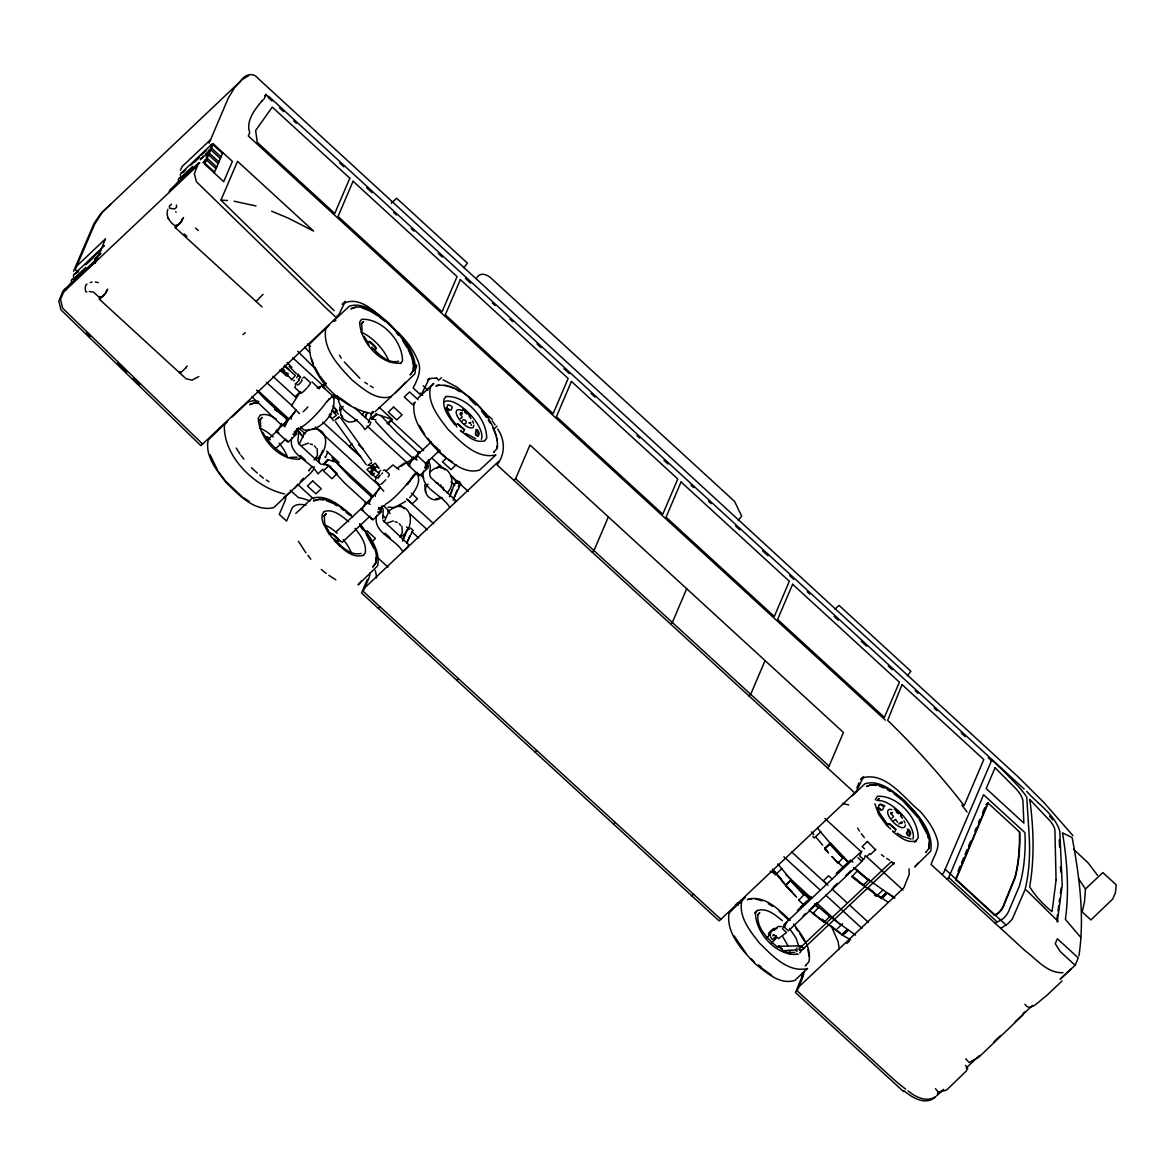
<?xml version="1.0" encoding="UTF-8"?>
<svg xmlns="http://www.w3.org/2000/svg" width="1175" height="1175" viewBox="0 0 1175 1175"><rect width="100%" height="100%" fill="white"/><g stroke="black" fill="none" stroke-linecap="round" stroke-linejoin="round"><path stroke-width="1.5" d="M1080.838 937.474L1065.402 919.379A671.542 273.114 46.6 0 0 1062.464 832.869L1072.173 837.584C1079.37 876.344 1084.819 916.676 1078.929 955.907M339.648 410.736L339.81 406.932M424.63 484.702L425.702 492.237M789.571 954.115L789.747 950.457M283.924 369.332L285.084 372.504L288.242 373.488M802.378 972.915L801.512 977.864L795.475 992.508L903.619 1091.648M804.082 971.284L803.23 976.234L797.193 990.877L891.502 1077.358A80.385 32.694 46.6 0 0 905.719 1089.122M862.729 859.351L861.907 861.378L788.381 930.82L784.371 927.148L784.65 923.888L786.824 922.434M291.899 437.526C287.302 454.975 310.861 460.806 317.926 473.892L322.919 469.178M338.503 396.621C336.814 411.705 358.346 417.301 364.823 429.595L369.817 424.895L370.83 422.574L354.938 407.989M376.705 515.296C372.108 532.73 395.667 538.561 402.746 551.663L407.74 546.933L408.694 544.657L383.035 520.363M423.617 471.013C419.02 488.447 442.578 494.278 449.643 507.365M382.742 518.689L383.314 509.686L381.831 506.822M376.162 557.42L375.545 563.251L372.71 567.084L376.117 562.707C378.468 548.049 368.142 535.08 359.565 524.285M413.057 369.64L413.527 365.278L411.896 357.846M928.661 848.556L929.278 842.739M365.337 417.169L366.864 412.454M403.245 539.222L406.741 529.881M450.157 494.939L454.299 484.041L455.503 482.91L458.867 483.498L459.557 486.612L454.402 497.025M457.06 490.166L453.109 500.359M770.712 936.901L772.269 939.545L774.266 938.634L774.384 937.342M796.812 951.544L796.944 950.457M298.465 375.457L297.951 373.973M1056.824 919.746L1057.544 914.458M1058.014 910.933L1058.734 905.631M1059.204 902.106L1059.688 898.581M1060.408 893.294L1061.113 888.006M1057.236 922.169L1062.215 885.436L1059.777 831.122C1054.607 814.275 1037.936 804.053 1026.671 791.377M291.121 419.255L291.459 416.861L295.894 409.884M375.236 496.393L375.574 493.999L380.01 487.023M369.831 472.042L371.697 474.524M314.063 466.563L313.593 469.574L310.332 473.437L294.117 488.594L297.392 484.732M891.208 813.717L890.797 812.41M901.431 822.133L900.843 823.513L902.312 822.118M414.202 402.438C410.971 422.706 427.568 439.817 440.449 453.388C451.244 462.039 464.83 474.656 479.767 470L495.968 454.857C476.683 459.601 460.468 441.609 448.013 429.345C438.892 417.507 427.083 403.26 430.403 387.295L433.707 383.432L417.507 398.575M496.775 448.688L497.201 445.898M1024.997 889.813L1012.292 919.1L1007.886 923.785L1000.733 928.382M1025.217 888.843L1025.76 886.611A544.627 221.488 46.6 0 0 1029.094 834.5L1026.759 797.135A36.249 14.746 46.6 0 0 1018.24 786.295A195.314 79.43 46.6 0 0 991.817 759.917L968.714 814.113M167.878 209.356C165.058 216.362 170.463 222.986 176.132 226.555L180.862 222.09L182.654 218.433M874.876 893.191L874.376 894.821L876.271 896.305L882.866 890.062M299.287 444.238L304.34 433.061L309.554 429.418M384.093 522.008L389.145 510.817L394.374 507.189M286.553 440.067L286.597 441.139L287.743 441.168M293.236 433.751L293.28 434.823L294.426 434.853L296.585 429.8M324.447 387.427L324.506 388.499L325.651 388.528M333.494 395.725L333.553 396.798L334.699 396.827M372.358 471.351L372.46 473.378L374.619 473.437M371.359 517.837L371.418 518.895L372.563 518.939M378.042 511.522L378.1 512.579L379.231 512.623L382.11 505.896M418.315 473.496L418.359 474.568L419.504 474.597M380.612 470.279L378.482 472.761M947.035 879.135L948.754 877.519L983.563 794.726L1024.953 832.664A519.409 211.236 46.6 0 1 1019.445 885.921L1008.884 910.698A117.383 47.734 46.6 0 1 1001.1 920.025L995.078 923.197M958.036 871.13L960.137 866.137M961.547 862.803L963.647 857.794M965.057 854.46L967.157 849.466M968.553 846.132L970.653 841.124M974.868 831.122L976.263 827.802M978.364 822.794L979.774 819.46M982.579 812.792L984.679 807.798M987.793 802.833L955.554 879.517L994.579 915.296L997.457 913.959A109.951 44.709 46.6 0 0 1003.714 905.91L1015.259 877.475A511.83 208.151 46.6 0 0 1019.768 833.721L1019.709 832.106L987.793 802.833L986.075 804.464M955.877 879.811L988.131 803.142M73.54 271.219L94.073 223.426L100.58 213.806L110.538 204.318M69.134 286.083A12.47 5.067 46.6 0 1 71.704 283.674L72.072 282.822M73.511 279.444L74.231 277.741M95.19 263.112L105.544 238.848M168.803 192.715L170.067 189.792L198.663 162.796M180.509 170.184L182.037 166.615L210.633 139.605M176.118 185.062A12.47 5.067 46.6 0 1 178.688 182.654L179.055 181.802M180.495 178.424L181.214 176.72M198.487 163.163L194.33 173.812L196.489 181.787L327.752 309.686L336.461 317.676L337.475 315.282M209.106 143.188L228.288 98.083L234.368 88.022L240.067 81.633M204.656 164.192L213.321 143.864L232.386 161.342L223.705 181.67L204.656 164.192A12.47 5.067 46.6 0 1 206.829 159.11A12.47 5.067 46.6 0 1 208.988 154.028A12.47 5.067 46.6 0 1 211.162 148.946A12.47 5.067 46.6 0 1 213.321 143.864M214.188 172.931L222.853 152.603M334.126 310.626L220.959 200.176L237.526 161.328L313.637 231.108L288.007 218.007L271.631 211.177M264.111 98.92L266.167 94.117M322.582 450.568L318.631 459.836L319.321 462.965M318.366 461.834L320.261 457.398M327.825 451.978L325.446 457.545L324.961 456.752M332.466 460.541L333.744 460.571L332.011 457.339M365.278 417.536L367.173 413.101M368.304 422.589L371.447 415.201M372.916 470.044L375.104 467.033M379.789 475.478L377.851 478.152L379.863 475.346M422.148 393.052L429.33 378.306L427.612 379.922L431.607 378.277L436.806 378.218M367.217 579.642L361.533 592.993L719.144 920.906L856.443 791.274L863.61 776.513L860.408 779.539M427.289 461.804L424.762 467.738L425.614 468.517L429.272 461.026L428.39 459.822M402.54 541.073L405.698 533.685M406.829 543.188L409.987 535.785M412.645 530.909L407.49 541.322M449.452 496.775L452.61 489.387M513.886 480.369L515.605 478.739L529.984 445.031L843.444 732.451L829.065 766.173L827.347 767.789M608.356 516.883L593.962 550.605L592.259 552.221M686.714 588.734L672.335 622.456L670.617 624.072M765.072 660.6L750.693 694.308L748.989 695.938M770.095 934.522L771.549 931.099L775.059 929.513M772.827 935.888L773.444 934.448M784.65 923.888L782.535 928.867L786.545 932.553L778.364 938.59L773.87 934.654M784.371 927.148L786.486 922.184L860.027 852.727M803.935 948.71L800.792 945.816L778.393 946.316L783.211 950.751L796.856 949.797M856.854 787.882L858.984 782.873M795.872 950.619L797.032 947.902M891.091 861.921L799.323 948.578L800.689 950.751L801.086 949.797M861.818 851.023L859.689 856.002L863.713 859.689L865.123 856.369M968.376 814.877L943.657 872.849L941.939 874.464M938.663 1091.56L937.356 1094.645L941.351 1090.929M1085.45 888.976L1084.496 901.798L1082.234 912.006L1090.899 919.952L1112.74 898.993L1115.413 892.721L1116.25 884.863L1102.84 872.57L1085.45 888.976L1078.562 878.753M1075.066 965.395L1078.268 957.919L1057.353 938.737L1055.253 943.672L1060.203 951.559L1075.14 965.263L1060.349 978.922M295.659 383.535L295.336 384.284L299.331 380.083M375.398 477.358L379.407 473.158L372.651 469.119L370.992 471.131L371.271 472.776L375.398 477.358L375.721 476.609M454.637 502.665L455.636 500.344L430.887 477.623C427.553 473.114 432.723 466.901 428.758 462.495M295.512 385.752L294.675 387.456L300.565 392.861M824.498 921.846L821.736 919.555L841.829 934.771L846.955 929.851L841.829 934.771M863.463 885.01L853.711 877.108M772.9 869.559L785.62 885.48L786.266 884.261M785.62 885.48L791.333 879.487M824.747 848.306L827.2 850.906M802.687 903.869L798.838 900.212L799.279 899.389M848.644 862.259L830.27 842.666M804.816 893.72L798.838 900.212M838.451 862.171L837.79 863.405L843.768 856.913M813.599 912.373L812.938 913.607L823.748 921.978M818.887 907.144L812.938 913.607L809.09 909.949M830.064 916.148L824.321 922.199M862.7 885.172L851.875 876.8L852.316 875.977M857.838 870.337L851.875 876.8M885.832 893.176L880.765 897.95L863.258 885.377L863.933 884.114M869.001 879.326L863.258 885.377M848.277 929.66L842.725 935.344L850.582 939.765M879.091 896.026L881.661 898.537L867.649 888.153M99.655 297.172L99.376 299.228L186.105 378.791L191.98 380.157L198.81 376.558M100.433 296.511C98.759 301.05 107.248 292.443 106.778 290.063M175.516 225.527L175.251 227.583L262.054 306.91M176.309 224.866L176.132 226.555M880.839 897.832L885.906 893.044M362.282 415.172L363.956 412.058M447.087 492.942C459.924 480.296 444.738 457.648 430.226 471.821M296.452 373.709L289.035 366.306M327.399 401.6L329.088 398.663M413.203 475.802L407.167 484.555M414.775 473.628L407.549 484.364M1023.072 1014.877L979.069 1056.957L969.14 1062.567L965.747 1058.793M365.645 502.019L362.106 510.067L363.516 510.64M413.086 493.397C416.449 488.036 420.562 481.544 417.727 475.067L415.495 473.026M296.688 377.762L298.538 374.737M376.264 477.858L375.016 480.795L379.569 484.967M381.772 474.098L382.477 472.938M281.882 368.495L283.131 371.168L291.782 379.349M185.885 367.848L187.148 365.998M263.009 294.367L256.062 301.564M300.33 391.73L291.62 405.595L299.449 413.585M343.276 406.403C334.846 414.305 348.108 427.421 356.333 419.651M315.252 458.661L317.485 455.048L317.162 448.571M428.082 484.173C419.666 492.061 432.914 505.191 441.139 497.422M400.073 536.432L402.291 532.818L401.982 526.341M260.057 415.451L258.265 418.065C258.941 437.541 279.18 461.143 299.419 458.97M361.415 319.556L359.623 322.17C360.299 341.661 380.524 365.249 400.778 363.09M324.036 511.712L322.244 514.327L321.921 518.248L323.081 523.198L329.441 534.831M875.199 799.793L876.991 797.179M312.124 466.446L308.731 470.822L309.304 470.279M412.91 371.109L410.075 374.942L413.482 370.566C415.686 351.325 400.205 335.389 387.75 322.655C377.836 315.017 364.191 302.327 350.958 308.79L355.805 307.204M186.179 367.511L180.245 373.18M330.865 466.519L322.817 463.978L323.463 464.566L327.575 459.498L338.841 463.067M295.204 411.72L283.572 424.733M380.45 487.508L370.977 498.42M406.756 484.629L417.242 472.306M361.371 580.993L358.111 584.856L377.586 565.836C380.832 549.856 369.023 535.638 359.888 523.815M917.998 863.126L914.737 866.974L930.717 851.141C933.861 830.872 917.176 813.834 904.265 800.322C893.441 791.715 879.811 779.143 864.888 783.828L852.183 795.813M299.111 459.366L301.138 456.972M400.455 363.486L402.496 361.092C402.687 341.205 381.89 318.19 361.606 319.321M469.824 423.235L470.837 422.383M363.09 555.628L365.131 553.234C367.099 543.863 360.461 535.359 355.041 528.383M484.643 440.669L486.685 438.275C486.876 418.403 466.078 395.387 445.795 396.518M877.373 800.616L879.208 798.457L877.093 800.454M892.545 812.483L891.076 813.878M897.627 822.265L895.614 819.386L893.632 820.782M916.118 840.419L918.16 838.01C918.351 818.138 897.553 795.123 877.27 796.253M329.029 325.152L325.725 329.015C322.493 349.269 339.09 366.394 351.971 379.951C362.767 388.617 376.353 401.233 391.29 396.577L375.089 411.72M446.118 396.489L444.077 398.868C442.02 408.768 449.335 417.595 454.989 424.924M757.523 910.273L755.481 912.652C755.246 932.495 775.985 955.51 796.239 954.394M413.336 456.825L409.047 465.726L410.457 466.299M329.338 399.544L333.127 395.182M409.664 497.613L411.573 495.409M281.618 423.367L277.285 432.297L278.695 432.87M774.722 872.041L773.796 873.04L775.265 874.876L781.874 868.648M385.738 471.19L392.979 464.933L398.957 469.589M291.4 379.966L295.366 375.501L286.274 367.584L283.586 366.453M866.93 856.56L869.764 853.593M262.348 100.565C255.181 108.937 245.546 120.849 249.746 132.613L248.307 135.977L885.362 720.128M366.629 502.944L369.817 499.669M884.848 895.409L881.661 898.537L886.728 893.764M298.406 379.687L300.55 377.204L298.068 375.31M241.786 80.003L102.475 212.014L94.602 224.322L75.244 269.589L77.947 272.071M76.772 266.02L105.368 239.01M74.216 274.157L104.531 245.531M181.2 173.122L211.515 144.51M78.681 271.028L76.037 273.511A12.47 5.067 46.6 0 0 73.878 278.593A12.47 5.067 46.6 0 0 71.704 283.674M85.261 264.801L101.079 249.878M183.021 172.49L185.65 169.993M190.923 165.029L196.196 160.05M201.468 155.071L206.741 150.092M86.245 264.375L92.796 258.206M194.536 162.121L199.779 157.171M211.559 146.053L212.969 144.716L222.486 153.455M73.878 278.593L85.731 267.401M94.955 258.691L100.227 253.712M178.688 182.654A12.47 5.067 46.6 0 1 180.847 177.572L192.715 166.365M200.617 158.904L203.246 156.422M205.889 153.925L211.162 148.946M74.921 278.123L77.535 275.64M94.558 259.572L101.094 253.389M181.89 177.087L184.519 174.62M200.22 159.785L206.771 153.602M209.385 151.134L210.795 149.798L220.327 158.537M97.554 258.192L62.995 290.901L58.838 301.167L60.924 309.803L200.881 445.692L338.18 316.046L345.347 301.299L342.145 304.325C362.62 291.679 384.901 322.949 398.178 332.334C406.08 340.265 413.115 349.313 417.404 359.726C422.427 369.229 417.712 379.349 413.13 387.97L420.43 394.668M80.928 274.965L92.781 263.773M187.912 173.944L199.765 162.737M63.538 292.12L197.4 165.719M202.864 162.84L206.829 159.11M391.304 203.275L396.636 198.237L467.415 263.141L463.89 267.709M288.154 374.987L286.891 376.176L279.738 369.861M361.107 323.845L363.56 321.539L361.724 323.683L362.032 331.394M258.529 420.885L262.201 417.419L260.365 419.578L260.674 427.274M295.219 396.636L300.565 391.598M322.728 386.81L326.415 383.329M267.929 439.582L278.534 429.58M275.214 449.085L285.819 439.068M337.357 395.652L334.904 397.958L321.877 386.046L317.191 387.926M333.994 412.689L336.608 410.222L334.332 408.151M476.272 278.71C479.929 270.926 488.124 274.818 492.34 279.298L734.537 501.373L741.66 516.089L738.194 520.584M370.786 414.569L373.327 412.161M372.093 418.138L375.912 414.525M376.455 414.525L371.711 419.005L371.065 418.418L376.455 414.525L375.809 413.923L392.538 419.578L387.823 424.028L387.177 423.499L391.921 419.02L379.202 407.373M352.074 443.798L349.401 446.309L357.905 454.108M415.421 402.261L412.748 404.773L404.244 396.974L409.576 391.936L418.094 399.735M441.433 377.689L438.76 380.215L436.336 377.983M323.742 515.987L326.18 513.681L324.344 515.84L324.667 523.551L330.072 533.935M461.07 412.748C457.148 414.158 465.491 416.538 460.438 418.52M462.098 412.454L460.629 413.835L462.392 413.791M336.153 531.732L370.61 500.007M431.21 441.976L415.142 456.884M462.172 421.047C463.655 417.096 468.81 422.794 464.698 423.911M369.934 516.207L342.101 542.483L334.846 536.108M425.232 463.993L439.817 450.216M446.485 458.044L442.49 461.834L450.994 469.633L456.326 464.595M436.63 468.252L439.847 465.212M371.476 542.262L375.471 538.488L366.967 530.689M494.337 428.699L497.01 426.173M455.019 483.557L457.604 481.104L459.616 481.706L460.864 484.1L458.279 486.553M364.764 587.794L498.626 461.393M378.321 608.386L380.039 606.77M456.678 680.237L458.397 678.621M535.051 752.103L536.755 750.472M835.014 609.135L839.009 605.36L910.889 671.263L907.35 675.831M613.409 823.954L615.127 822.338M691.781 895.805L693.485 894.19M820.84 831.812L814.231 838.054L812.762 836.203M829.623 843.885L824.556 848.658L829.814 843.518L847.131 861.451M824.821 848.938L828.419 852.756L824.821 848.938L829.888 844.149L843.062 858.235L829.888 844.149M757.478 914.826L759.784 912.637L757.948 914.796C756.406 928.382 768.332 939.398 777.879 947.402M891.913 818.255L893.558 816.478L891.37 813.996M867.429 841.55L862.098 846.587L864.521 848.82M774.178 929.777L778.056 926.502L781.595 926.546M811.543 896.863L797.443 910.449M800.895 907.144L807.548 900.873M850.274 860.57L836.174 873.877L850.48 860.1L852.786 862.215M774.898 938.942L776.337 937.591M898.802 824.027L900.491 822.573L901.857 823.293M803.024 915.942L805.58 913.518M810.706 908.716L817.11 902.635M833.104 887.36L837.099 883.571M845.648 875.713L850.979 870.69M870.602 854.387L875.933 849.349M801.203 950.81L894.293 862.891M799.676 952.954L800.483 952.191M837.232 928.779L842.519 923.785M798.559 987.162L903.839 887.757L909.156 874.553L909.068 868.854M846.808 943.466L849.466 940.969M1023.102 1013.599L1024.967 1011.837M936.989 1095.57L943.628 1089.313M966.144 1068.046L979.407 1055.532M993.977 1041.755L1000.615 1035.498M1015.185 1021.736L1032.414 1005.462M1060.247 979.186L1070.851 969.169M1062.068 980.993L1045.779 996.371C1040.418 999.558 1029.976 1013.07 1024.938 1004.214M324.814 464.022L323.83 463.714L327.649 460.101M323.463 464.566L328.222 460.086L327.575 459.498M373.885 466.24L372.211 468.252L372.504 469.912M747.329 899.844L747.902 899.301C764.602 894.939 779.201 909.847 790.217 920.495M754.673 912.96L756.568 911.168M766.864 937.782L770.051 934.771M770.888 943.466L775.265 939.354L776.249 935.697M914.649 842.299L916.485 840.58C907.717 844.193 899.183 836.468 892.648 831.489M805.859 965.351L805.286 965.894L808.914 961.782C811.925 947.549 801.703 934.683 793.507 924.108M926.399 851.86L925.827 852.404L929.234 848.027C931.422 828.786 915.883 812.894 903.399 800.204C893.441 792.582 879.752 779.95 866.504 786.442L871.351 784.841L876.271 785.414M327.781 326.312L309.524 344.157C308.188 375.53 340.148 406.903 369.67 413.145M231.783 417.228L247.998 402.056L253.389 400.631L258.75 401.468M370.742 413.541L373.033 411.397M395.476 392.7L414.951 373.694C418.109 353.425 401.498 336.344 388.617 322.772C377.836 314.136 364.265 301.52 349.342 306.176L333.142 321.333L335.844 320.628M289.931 492.457L273.731 507.6C254.446 512.344 238.231 494.367 225.776 482.088C216.655 470.264 204.847 456.003 208.181 440.038L227.671 421.032L224.381 424.895C223.044 456.267 254.99 487.64 284.526 493.882M295.777 513.49L311.977 498.332C326.9 493.662 340.471 506.293 351.252 514.929M494.293 451.729L493.72 452.272L497.348 448.145C499.683 421.105 464.287 381.684 436.527 385.488L435.954 386.017L439.303 385.15M261.482 101.373L263.259 99.728M791.935 891.605L785.811 885.113L790.687 880.692M240.229 81.472C244.503 74.48 252.963 71.631 258.382 78.681L1018.593 777.292L1044.296 802.951L1072.995 835.66M845.368 932.744L847.792 930.571M397.223 468.311L403.994 463.303L406.007 463.185M935.285 1097.2C925.298 1105.66 912.285 1097.773 904.001 1090.738M335.022 420.062L339.223 416.934L337.372 418.432M371.271 463.112C373.474 461.129 365.396 467.312 368.759 465.006M297.848 375.603L298.494 375.075L300.198 376.705M242.873 334.64L245.296 332.657M242.344 79.562L248.645 75.67M99.537 299.184L105.442 293.559L107.674 289.123M371.256 470.925L376.969 466.49L378.923 468.384L375.31 463.17L372.137 465.359L376.117 470.22M374.149 473.701L372.137 475.17L366.952 469.413L370.11 467.195L372.783 471.043M370.992 413.938L373.694 411.984M405.801 501.255L394.418 507.703L388.058 507.101M317.896 388.352L325.593 383.593M400.895 466.284L412.396 458.984M935.961 1096.466C926.781 1102.796 915.575 1097.2 908.113 1090.855M418.285 452.155L419.343 451.538L420.224 452.728M428.522 461.555L428.023 461.217M175.339 227.583L181.288 221.972L183.55 217.493M294.014 432.121L301.05 427.891M378.13 509.26L385.165 505.015M302.489 378.086L304.207 376.984L310.597 382.742A7.329 1.175 -47.5 0 1 307.791 387.045M372.137 465.359L373.048 464.771M338.194 414.232L335.639 410.354M286.568 418.682L287.552 418.124L288.463 419.299L284.82 426.76L283.968 425.982L286.862 418.961L288.228 419.475L287.493 419.842L265.403 399.515L256.576 390.159M371.388 496.438L373.209 496.658M302.195 445.398L308.511 443.107M387.001 523.169L393.317 520.877M861.907 778.144C885.553 770.565 904.618 799.103 920.04 811.279C927.192 819.254 933.67 828.213 936.886 838.524C940.573 847.733 933.684 856.105 931.055 864.477L1025.364 950.957C1036.717 959.358 1047.601 973.605 1062.978 972.65M86.906 292.032C84.718 293.309 84.512 284.365 86.965 284.086M285.804 422.251L275.89 431.049L288.051 442.211L296.629 434.104L296.526 432.077M93.398 262.201L95.175 262.921M301.667 379.731C303.826 379.437 297.951 386.105 297.04 384.945M383.373 470.499L384.695 469.883L389.248 474.068M355.012 420.87L357.45 419.857M313.931 459.866C328.222 455.577 331.409 427.113 312.139 428.846M442.255 497.627L435.734 498.846M399.955 537.137C414.055 531.526 415.039 503.385 395.593 506.689M293.486 380.744L294.558 380.362M417.125 460.012L415.715 459.44L418.814 452.155L418.976 452.933M370.184 504.325L368.788 503.752L371.858 496.496L371.961 497.289M363.398 555.232C351.942 559.05 341.793 547.844 334.214 540.706M994.241 914.987L997.134 913.651A109.951 44.709 46.6 0 0 1003.377 905.617L1014.921 877.167A511.83 208.151 46.6 0 0 1019.445 833.428L1019.386 831.812M265.315 94.925L268.899 96.512L1024.218 789.101M398.516 361.268C387.75 363.956 378.629 353.954 371.638 347.124M260.248 415.201C265.741 413.012 271.557 416.038 276.169 418.961M297.157 457.163L290.122 457.354M468.796 422.897L470.015 423.264M324.241 511.478C333.509 508.555 341.984 516.339 348.725 521.7M361.151 553.425C350.37 556.113 341.264 546.111 334.273 539.266M749.018 899.389L752.367 898.508M757.846 910.434C767.113 907.511 775.588 915.296 782.33 920.657M794.755 952.382L787.72 952.572L782.991 950.604M484.702 440.728C475.449 443.621 467.018 435.808 460.336 430.432M331.585 414.569L329.514 414.202M90.225 282.529L91.973 282.132M89.256 291.517L93.574 292.164L100.257 298.2M220.959 200.176L227.451 200.484M264.874 95.645L265.697 95.807M258.28 402.937L255.019 402.555L249.599 404.67L254.446 403.084L257.707 403.48M323.331 499.933L318.425 499.36L313.593 500.932C327.942 494.411 342.498 508.349 352.72 517.147M171.565 204.215L169.362 206.036L169.597 208.225L174.678 209.003L176.647 207.138L176.412 205.023M95.322 281.956L98.289 282.632M911.154 839.009L902.415 836.424L897.303 833.222M755.701 899.007L762.164 900.828M444.312 385.224L447.631 385.723M234.207 201.233L256.003 205.963M842.504 803.436L848.688 804.963M737.224 902.841L740.221 903.413M735.521 904.456L738.502 905.029M285.76 374.972L281.53 370.742M371.065 418.418L375.897 419.945M323.83 463.714L329.015 465.359M879.458 786.222L884.129 788.058M362.326 307.982L370.096 311.067L378.57 316.266M442.99 379.745L457.266 387.265L471.586 399.647M326.503 500.756L332.731 503.223M770.154 871.263L777.013 874.347M776.998 928.632L773.444 928.514L769.052 932.642L768.435 934.096L770.08 935.594M329.543 416.582L330.762 417.096M475.669 438.672L465.829 433.487M449.188 386.384L453.888 388.367M894.043 863.933L891.575 861.672M798.927 949.547L800.616 951.089M796.547 953.703L798.148 954.497M440.742 467.121L441.036 468.061M887.11 789.541L889.945 791.26M274.965 409.884L277.785 411.603M334.141 504.09L336.961 505.823M285.393 455.386C275.919 449.981 268.106 441.815 262.803 432.297M886.743 858.426L889.578 860.203M768.288 903.692L772.533 906.366M305.427 460.203L300.286 455.489M390.247 537.974L385.092 533.259M455.445 389.028L459.675 391.716M364.749 382.301L367.569 384.093M370.389 385.87L373.195 387.647M275.038 409.15L287.258 418.653M266.211 479.973L269.031 481.75M894.601 898.17L868.751 879.811L855.047 868.34M328.794 575.339L335.83 579.804M887.213 892.853L894.733 897.685M771.652 975.191L758.154 965.483M448.072 459.087L452.346 461.893M350.517 405.478L339.722 397.693M243.46 497.627L249.173 501.358M881.896 898.111L887.889 902.077M855.503 935.094L829.8 916.618L814.818 903.928M867.884 887.712L873.495 891.869M830.343 925.562L840.154 932.832M66.343 289.726L64.713 289.285L60.557 299.537L62.642 308.188L202.599 444.077M1073.553 849.29L1087.947 862.7L1097.553 875.316M894.19 793.845L902.826 800.748L918.189 817.815M853.432 877.49L862.803 884.981M813.144 913.225L823.851 921.788M379.804 317.25L384.724 321.216M341.205 508.408L343.658 510.391M346.126 512.373L349.812 515.34M857.383 871.189L868.516 880.266L853.535 867.547M821.957 919.144L824.747 921.391M881.485 854.651L883.923 856.648M779.025 911.139L788.498 919.849M470 399.427L475.86 404.964M359.873 378.277L344.246 361.944M257.31 473.158L251.435 467.621M259.734 475.17L263.391 478.181M321.289 569.42L326.165 573.444M451.038 481.956L454.96 485.231M331.952 410.134L335.521 412.601L337.093 410.633L332.922 405.918M758.727 964.939L761.18 967.01M440.728 452.874L445.619 457.016M242.035 496.687L225.497 481.03L218.638 472.027M466.886 413.012C454.211 401.292 476.213 419.989 468.854 414.951M898.346 812.748C886.303 801.732 905.954 817.976 900.74 815.068M888.697 827.215L890.841 829.036M268.047 97.334L272.101 101.05M279.606 107.924L283.616 111.61M293.721 120.863L296.423 123.346M339.663 162.987L343.717 166.718M366.688 187.78L372.093 192.729M393.713 212.558L396.416 215.025M411.279 228.655L413.982 231.137M438.29 253.433L442.343 257.149M465.315 278.225L470.72 283.175M492.34 303.003L495.042 305.471M509.906 319.101L512.608 321.583M536.931 343.878L540.985 347.594M563.956 368.671L569.361 373.621M590.981 393.449L595.035 397.165M636.923 435.572L639.626 438.04M663.948 460.35L668.002 464.066M690.973 485.128L693.676 487.61M708.54 501.24L711.242 503.708M735.565 526.018L739.618 529.734M762.59 550.796L767.98 555.746M789.6 575.574L793.654 579.29M807.166 591.686L809.869 594.153M834.191 616.464L838.245 620.18M861.216 641.242L866.621 646.191M888.241 666.019L892.295 669.735M915.266 690.797L917.969 693.279M934.184 708.143L936.886 710.625M961.209 732.921L965.263 736.637M988.234 757.699L992.288 761.415M1058.102 921.362L1026.289 890.048M211.515 148.109L221.047 156.833M209.356 153.176L218.888 161.915M208.621 154.88L218.153 163.619M476.874 404.494L489.153 416.949M489.828 417.11L492.266 419.343M207.182 158.258L216.714 166.997M206.462 159.962L215.994 168.701M205.023 163.34L214.54 172.079M423.235 385.826L428.097 390.291M945.185 869.265L1006.006 925.033M515.605 478.739L829.065 766.173M420.327 393.096L422.765 395.329M948.754 877.519L996.797 921.567M854.724 792.89L497.098 464.962C505.338 454.049 505.279 439.935 497.598 428.992M195.564 228.097L198.252 230.55M307.512 344.04L310.215 346.522M391.275 420.841L423.69 450.583M431.798 458.015L444.914 469.853M450.715 475.361L468.282 491.458M824.865 818.432L861.216 851.757M865.255 855.473L902.958 890.033M184.196 233.957L186.884 236.425M419.211 453.33L397.15 432.958L381.038 415.774M316.016 369.493L297.745 351.325M413.908 459.249L391.672 438.877L375.603 421.472M292.781 357.861L323.859 386.355M333.318 395.02L338.723 399.985M367.085 425.996L407.622 463.156M419.783 474.318L423.837 478.034M331.379 395.902L333.597 397.943C336.755 413.306 319.688 432.282 303.943 429.977L300.594 426.907M312.109 381.992L319.615 388.881M358.39 444.62L363.251 449.085M411.412 493.25L417.492 498.817L412.161 503.855L407.299 499.39M832.238 879.12L828.595 875.772L823.264 880.809L826.906 884.158M272.894 376.294L295.865 397.356M322.89 422.133L360.71 456.811M370.169 465.491L372.872 467.958M406.653 498.934L433.678 523.712M791.598 851.919L827.949 885.245M831.988 888.946L846.808 902.532M849.496 905L868.354 922.287M266.534 382.389L292.208 405.918M315.179 426.98L378.673 485.216M400.293 505.03L404.347 508.746M409.752 513.71L427.318 529.808M783.901 856.781L820.253 890.121M825.643 895.056L861.995 928.397M383.77 491.194L378.306 485.172M326.709 451.229L338.87 462.377M410.472 528.03L413.174 530.512M257.912 390.585L288.991 419.078M298.45 427.759L305.206 433.942M337.636 463.684L372.754 495.894M383.564 505.808L388.969 510.758M406.535 526.855L409.238 529.337M411.94 531.82L418.697 538.018M786.06 874.861L811.631 898.317M817.022 903.252L839.919 924.255M279.224 411.749L285.29 417.316M387.647 511.169L390.071 513.402M807.254 895.923L809.678 898.155M372.299 497.613L350.209 477.285L334.097 460.101M378.658 507.394L381.346 509.847L381.449 511.874L372.857 519.967L360.696 508.819M382.977 515.575L385.4 517.808M282.206 425.776L251.993 396.886M367.011 503.546L344.774 483.16L328.706 465.77M321.26 464.492L299.14 444.179C295.821 439.67 300.976 433.457 297.011 429.051M297.51 484.188L313.725 499.052M377.204 557.273L388.014 567.173M290.21 490.298L298.641 497.701A57.942 23.559 46.6 0 1 309.95 501.108M778.658 945.699L782.271 949.018M720.863 919.291L363.237 591.377L368.935 578.027A41.712 16.964 46.6 0 0 369.802 573.077M857.912 857.706L861.907 861.378M838.23 862.582L842.064 866.239M809.692 899.066L791.098 879.913L777.703 863.919M809.472 899.477L790.878 880.339M814.598 904.353L818.432 908.011M284.614 365.219L289.579 369.978M86.539 332.613L90.446 336.417M117.764 363.075L126.856 371.961M133.362 378.321L139.869 384.666M331.6 537.122L335.697 540.867A2.526 1.645 47.6 0 0 338.253 540.911A2.526 1.645 47.6 0 0 337.489 538.062L333.362 534.273A2.526 1.616 53.2 0 0 330.704 535.051M867.341 841.418L875.375 849.643M287.126 362.414L291.899 367.408M751.045 958.785L754.482 962.384M435.514 446.485L440.082 451.303M439.509 451.832L427.612 438.275M795.475 895.952L785.884 885.744L796.65 897.259M304.722 347.139L309.583 352.368M332.217 410.707L336.447 415.348L331.805 418.843L329.323 414.834M1049.437 816.155L1052.771 819.9M817.756 828.448L830.035 843.107M811.572 831.9L813.805 834.558M816.038 837.232L822.735 845.222M778.217 875.375L781.566 879.37M772.416 869.103L785.811 885.113M887.213 826.128L878.606 814.304L874.876 803.715M452.522 477.05L456.972 482.543M176.118 212.337L175.736 211.706M168.803 219.27L168.04 217.992M396.357 332.672L398.398 335.213M296.599 429.286L301.696 435.661M360.005 526.092L363.075 529.91M965.615 1065.387L967.745 1068.281L966.217 1071.115L946.551 1090.077L938.473 1092.412L935.491 1088.667M887.301 824.057L879.811 813.35L877.681 808.327M455.827 424.322L451.626 418.976L446.221 408.592M789.585 928.529L796.018 938.047L799 946.844M861.348 833.824L864.345 837.628M795.916 928.456L797.913 930.982M340.882 414.467L342.571 416.611M296.967 428.919L303.4 437.129M240.904 455.283L243.871 459.102M305.882 552.823L298.465 541.352M307.865 555.364L310.846 559.168M481.427 410.956L486.391 417.301M961.826 805.139L967.098 811.984M746.463 953.997L734.316 936.064M319.997 376.147L325.872 383.858M332.819 419.754L333.553 420.738M340.662 417.845L371.418 460.894M335.507 421.663L366.277 464.727M492.281 420.944L495.116 424.983M782.565 936.299L788.102 946.022M919.129 819.328L927.002 833.912M402.482 340.309L407.196 347.829M366.057 533.964L373.9 548.578M471.043 424.307L471.498 425.365M376.044 351.604L377.483 353.954M364.162 336.417L367.437 341.778M338.679 543.746L340.118 546.111M857.632 828.096L859.454 831.078M799.808 933.743L804.332 941.16M339.457 355.158L341.264 358.14M236.292 448.072L239.906 454.02M488.286 420.062L490.078 423.044M419.416 425.453L424.674 434.427M314.738 367.173L319.115 374.649M217.757 470.529L210.075 454.725M832.003 927.751L838.069 941.483L839.347 949.209M408.136 349.342L411.279 356.436M492.78 427.509L496.291 435.881M311.434 358.845L313.417 363.839M168.319 218.344L167.937 217.507M443.063 487.346L443.915 490.592M927.633 835.322L928.294 838.289M453.712 484.79L453.917 485.863M807.857 949.518L809.223 956.729M496.555 437.32L497.098 440.214M1059.277 839.978L1059.6 847.102M1060.482 866.665L1060.717 872.012M408.988 481.353A22.81 3.643 -47.5 0 1 385.562 504.134M394.932 521.803A6.903 6.198 23.1 0 1 397.238 522.434M399.221 523.742A6.903 6.198 23.1 0 1 400.66 525.577M435.998 482.793A6.903 6.198 23.1 0 1 438.304 483.424M440.302 484.746A6.903 6.198 23.1 0 1 441.741 486.582M389.278 474.92A7.329 1.175 -47.5 0 1 388 477.006M385.752 479.767A7.329 1.175 -47.5 0 1 380.891 484.364M444.576 401.718A26.555 10.795 46.6 0 1 469.089 413.321A26.555 10.795 46.6 0 1 481.368 439.303M446.103 407.798A2.526 1.013 28.2 0 1 448.542 409.032A2.526 1.013 28.2 0 1 449.202 410.501M473.819 425.188A11.794 4.803 46.6 0 1 466.034 425.952A11.794 4.803 46.6 0 1 456.355 413.673A11.794 4.803 46.6 0 1 462.451 410.765M464.727 412.19A11.794 4.803 46.6 0 1 467.018 414.07M469.178 416.273A11.794 4.803 46.6 0 1 471.043 418.638M472.497 421.017A11.794 4.803 46.6 0 1 473.437 423.25M462.979 431.857A2.526 1.616 53.2 0 0 463.112 428.405L459.028 424.66A2.526 1.645 47.6 0 0 456.282 425.717M462.465 431.827A2.526 1.616 53.2 0 1 461.349 431.254M464.61 429.609A11.794 4.803 46.6 0 1 457.897 424.116M456.781 426.922A2.526 1.645 47.6 0 1 456.458 426.319M476.007 429.33A26.555 10.795 46.6 0 1 478.137 434.353M475.288 433.869A2.526 0.778 63.5 0 1 475.904 435.132M331.233 536.637A2.526 1.616 53.2 0 1 330.777 535.58M326.944 525.857A26.555 10.795 46.6 0 1 337.21 533.288M343.173 539.531A26.555 10.795 46.6 0 1 351.09 552.353M330.41 532.789A26.555 10.795 46.6 0 1 339.12 540.999M266.975 439.847A2.526 1.616 53.2 0 1 267.195 437.629A2.526 1.616 53.2 0 1 269.369 438.011M259.734 428.126A26.555 10.795 46.6 0 1 273.217 437.012M279.18 443.269A26.555 10.795 46.6 0 1 287.669 457.692M266.431 436.527A26.555 10.795 46.6 0 1 270.294 439.788M368.965 344.965A2.526 1.616 53.2 0 1 368.318 343.967M368.142 343.423A2.526 1.616 53.2 0 1 368.715 341.631A2.526 1.616 53.2 0 1 370.727 342.131L374.854 345.905A2.526 1.645 47.6 0 1 375.618 348.755A2.526 1.645 47.6 0 1 373.062 348.725M361.092 332.246A26.555 10.795 46.6 0 1 389.028 361.812M369.082 341.675A26.555 10.795 46.6 0 1 376.499 348.843M307.85 406.903A8.959 1.425 -47.5 0 1 303.15 411.72M306.983 387.985A7.329 1.175 -47.5 0 1 301.064 393.214M327.414 400.69A22.81 3.643 -47.5 0 1 301.432 427.01M310.112 444.032A6.903 6.198 23.1 0 1 312.418 444.664M314.415 445.971A6.903 6.198 23.1 0 1 315.855 447.807M905.279 824.923A11.794 4.803 46.6 0 1 892.295 821.09A11.794 4.803 46.6 0 1 891.825 809.619M896.202 811.925A11.794 4.803 46.6 0 1 898.493 813.805M900.638 816.008A11.794 4.803 46.6 0 1 902.518 818.373M903.972 820.752A11.794 4.803 46.6 0 1 904.912 822.985M879.076 800.645A26.555 10.795 46.6 0 1 902.929 815.597A26.555 10.795 46.6 0 1 912.843 839.038M878.18 807.724A2.526 1.013 28.2 0 1 880.677 810.236M893.367 831.357A2.526 1.616 53.2 0 1 892.824 830.989M894.909 831.445A2.526 1.616 53.2 0 0 894.586 828.14L890.488 824.395A2.526 1.645 47.6 0 0 888.08 824.174A2.526 1.645 47.6 0 0 888.256 826.657M896.084 829.359A11.794 4.803 46.6 0 1 889.357 823.851M880.148 804.023A26.555 10.795 46.6 0 1 884.878 805.991M907.482 829.065A26.555 10.795 46.6 0 1 909.612 834.088M906.395 833.06A2.526 0.778 63.5 0 1 907.379 834.882M375.207 570.272A50.642 20.592 46.6 0 1 376.485 577.997M305.926 505.191A49.012 19.931 46.6 0 0 292.267 507.718L286.582 521.068L279.268 514.371L284.967 501.02A41.712 16.964 46.6 0 0 285.819 496.07M415.568 364.882A24.352 4.01 -46.8 0 1 415.025 369.846M405.492 382.404A24.352 4.01 -46.8 0 1 389.982 397.282M303.282 478.254A24.352 4.01 -46.8 0 1 300.286 481.75M293.75 488.653A24.352 4.01 -46.8 0 1 283.601 497.495M180.847 177.572A12.47 5.067 46.6 0 1 182.477 172.534M1056.075 880.09L1052.066 911.653A41.918 17.052 46.6 0 1 1029.667 886.773A727.648 295.924 46.6 0 0 1029.785 799.485L1049.525 820.356A12.455 5.067 46.6 0 1 1054.915 830.373L1056.075 880.09M729.073 913.092C725.842 933.347 742.512 950.413 755.422 963.926C766.247 972.577 779.906 985.135 794.843 980.435L807.548 968.479C788.263 973.267 771.96 955.348 759.461 943.099C750.311 931.305 738.458 917.087 741.778 901.122L745.067 897.259L729.073 913.092M179.922 371.961L180.069 373.209L179.922 371.976M447.793 405.199L446.823 407.475A2.526 1.19 28.4 0 0 448.909 409.708A2.526 1.19 28.4 0 0 451.376 409.502L452.14 407.725A2.526 1.013 28.2 0 0 450.627 405.683A2.526 1.013 28.2 0 0 447.793 405.199M476.609 429.844L475.64 432.106A2.526 0.955 64.8 0 0 476.448 435.088A2.526 0.955 64.8 0 0 478.166 436.219L479.136 433.942A2.526 0.778 63.5 0 0 478.181 431.034A2.526 0.778 63.5 0 0 476.609 429.844M879.267 804.934L878.298 807.21A2.526 1.19 28.4 0 0 880.383 809.457A2.526 1.19 28.4 0 0 882.851 809.237L883.615 807.46A2.526 1.013 28.2 0 0 882.102 805.418A2.526 1.013 28.2 0 0 879.267 804.934M908.069 829.579L907.115 831.841A2.526 0.955 64.8 0 0 907.922 834.823A2.526 0.955 64.8 0 0 909.641 835.954L910.61 833.677A2.526 0.778 63.5 0 0 909.641 830.769A2.526 0.778 63.5 0 0 908.069 829.579M902.047 684.599L887.654 720.378A331.541 134.831 46.6 0 1 958.447 798.339L964.146 805.624L983.798 759.564L902.047 684.599M349.812 178.218L334.787 213.439L257.222 142.307L255.665 130.454L272.248 107.101L349.812 178.218M353.073 181.214L338.062 216.435L442.064 311.801L457.075 276.595L353.073 181.214M460.35 279.591L445.325 314.797L553.146 413.659L568.171 378.453L460.35 279.591M571.432 381.449L556.421 416.655L662.773 514.18L677.799 478.974L571.432 381.449M681.059 481.97L666.049 517.176L774.325 616.464L789.35 581.258L681.059 481.97M792.611 584.254L777.6 619.46L884.393 717.382L899.404 682.176L792.611 584.254M995.063 767.76L986.192 788.572L1023.866 823.117L1022.97 801.453A15.437 6.272 46.6 0 0 1015.846 788.645L995.063 767.76M804.141 894.998L790.937 880.956L804.111 895.042M838.025 862.964L832.003 856.619L838.025 862.964M312.726 480.957L307.395 485.995L315.899 493.794L321.23 488.756L312.726 480.957M328.736 465.843L323.389 470.881L331.908 478.68L337.24 473.643L328.736 465.843M393.581 407.049L388.249 412.087L396.753 419.886L402.085 414.848L393.581 407.049M416.126 456.473L407.549 464.58L419.71 475.728L428.288 467.621L428.185 465.608L417.463 455.768L416.126 456.473"/></g></svg>
